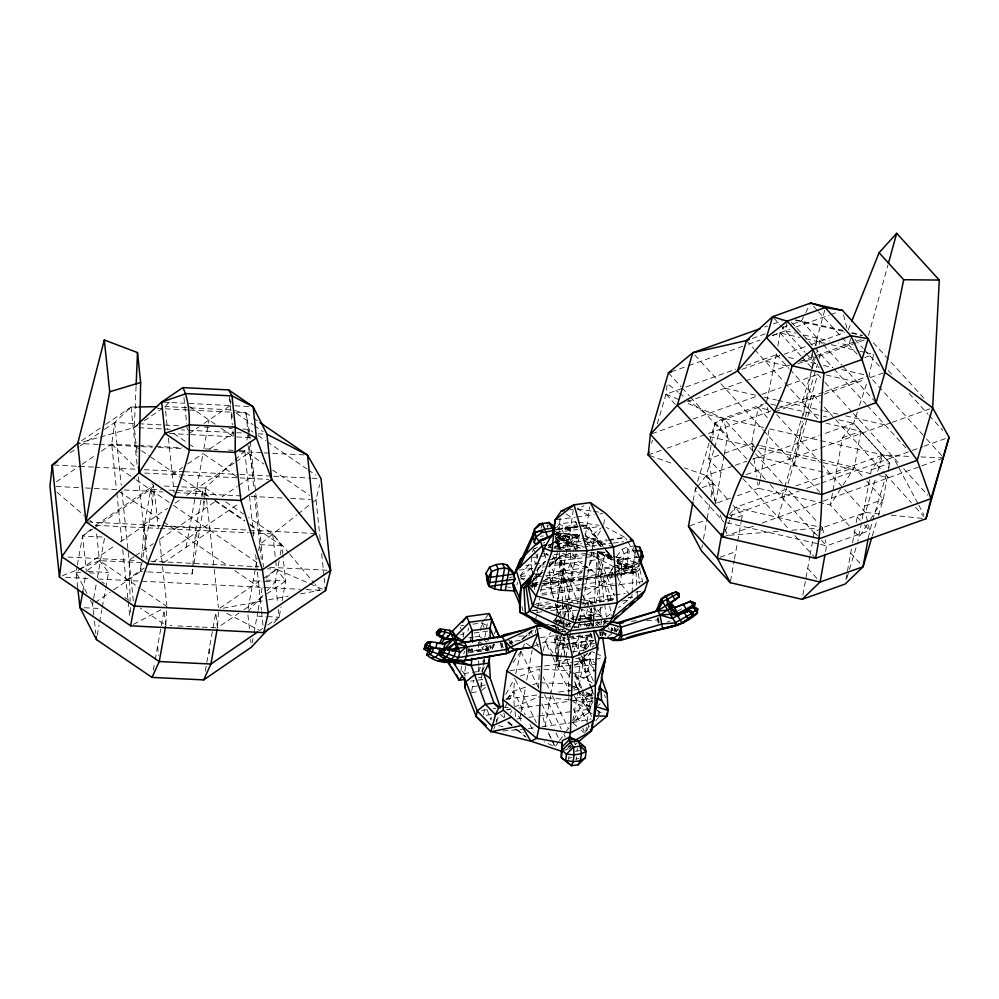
<?xml version="1.0" encoding="UTF-8"?>
<svg xmlns="http://www.w3.org/2000/svg" width="999" height="999" viewBox="0 0 999 999"><rect width="100%" height="100%" fill="white"/><g stroke="black" fill="none" stroke-linecap="round" stroke-linejoin="round"><path stroke-width="0.75" stroke-dasharray="5 3.75" d="M591.233 688.523L586.838 677.06L590.047 659.203L590.072 652.247M562.362 601.336C561.888 573.663 556.992 545.854 560.102 518.231M538.623 688.448L539.31 668.943L519.055 676.573M532.117 588.024L531.992 582.13M531.393 556.143L531.368 573.339M570.554 553.621L571.44 579.807L580.157 592.232M614.173 572.589L621.503 568.543L621.653 563.598M136.076 386.213L134.328 427.497L137.325 456.181M593.094 627.372L593.344 622.777M593.431 621.253L595.579 605.044M555.819 630.918L556.068 626.485M556.143 624.999L556.555 617.594M556.643 616.121L557.292 604.283M557.367 602.797L559.902 556.918L571.053 553.034M593.169 625.886L593.493 619.967M593.581 618.493L594.318 605.169M594.48 602.21L597.24 551.885L605.057 552.372L612.399 557.492M632.005 594.218L631.843 597.177L618.518 607.554M632.08 592.744L633.216 572.015L617.295 560.914M142.994 557.055L152.485 504.358L153.671 485.526L151.473 483.354M193.906 563.698L204.508 501.073M204.595 499.625L205.332 488.036L244.767 450.911L245.304 448.214M218.431 611.937L217.42 627.872L200.699 627.06M501.91 648.114L502.247 643.069L503.284 645.192M611.251 633.291L611.65 627.547L614.41 627.659L616.483 631.892L617.769 627.434M514.185 705.619L513.673 691.096L514.597 679.645M568.743 695.354L568.344 683.741L570.741 664.922M141.046 563.836L140.397 571.528L111.476 591.371M141.571 557.692L144.318 525.399L150.824 489.235L153.671 485.526L158.379 528.384L95.654 525.337L89.798 520.317M147.989 571.89L192.058 574.025L195.966 527.909L201.398 497.764M589.76 621.69L591.808 605.756M480.806 687.037L482.167 672.414M572.664 647.539L573.651 637.424L572.789 635.651M590.359 646.578L591.495 635.027L590.284 632.542M568.606 759.402L568.943 756.505M569.929 747.826L570.267 744.929M576.048 759.827L576.386 756.93M577.047 751.136L577.372 748.251M598.126 650.499L598.476 647.452M657.305 423.851L666.021 394.193L667.232 383.541L678.184 392.195M85.527 487.987L116.471 489.56L111.713 444.13L114.673 422.515L131.081 407.08L137.263 406.98M585.739 732.304L586.987 723.089M587.2 721.565L588.861 709.278L592.894 701.685M554.657 548.201L559.153 548.151L568.294 543.319L573.226 510.501M585.414 535.414L589.71 506.88M603.721 524.562L605.007 516.008M591.258 652.06L581.368 663.773L559.065 666.77L556.318 661.138L554.77 639.547L555.494 634.939M766.708 401.511L776.947 351.735M777.896 345.954L780.007 332.929L783.703 326.423M77.735 587.587L76.049 572.24L77.11 566.333M77.373 564.86L82.555 536.063L92.083 528.271M82.842 591.296L85.664 575.586M93.794 615.047L92.607 604.308L93.394 599.974M93.656 598.526L96.291 583.828M97.378 577.822L104.695 537.137L82.555 536.063L86.426 571.366M97.265 635.264L99.088 625.137M99.625 622.127L101.786 610.102M102.323 607.13L105.519 589.41M105.782 587.936L108.566 572.439L99.525 560.639L96.329 531.48M142.482 559.952L140.397 571.528L146.466 571.815M153.309 670.167L154.62 662.936M155.157 659.927L164.098 610.239L165.759 625.362L171.84 625.661M186.151 547.29L195.155 497.227M195.417 495.766L203.022 453.521L238.549 477.847L139.061 472.789M203.833 448.951L208.229 424.575M208.504 423.052L209.041 420.005M201.661 496.253L202.472 491.733L205.332 488.036L218.057 496.703M192.058 574.025L193.644 565.172M204.046 423.414L230.294 405.544L231.031 401.423M205.232 671.228L206.281 665.446M206.818 662.437L215.759 612.749L217.42 627.872L238.911 613.124M248.114 608.878L255.332 568.781M255.607 567.27L257.23 558.229M258.579 550.686L259.665 544.667L296.803 514.922M252.235 642.782L253.022 638.448M254.058 632.654L257.829 611.7M258.092 610.227L262.275 587M279.096 560.814L275.299 581.905L277.66 603.384M280.182 554.782L281.805 545.741L272.764 533.941L248.589 517.482M273.901 622.901L279.171 617.195L281.031 606.868M282.093 600.961L285.677 581.031L282.817 554.944M463.086 637.387L464.423 629.957M460.751 671.291L461.825 665.334M467.982 631.131L468.506 628.159M465.721 666.333L464.46 673.363L464.96 676.148M468.319 651.872L469.08 647.639M470.104 641.97L470.866 637.699M481.83 638.261L479.395 636.326L480.207 631.868M480.469 630.381L481.805 622.951L484.552 619.442M471.678 691.121L473.551 680.719M480.394 667.507L478.696 671.59L479.508 667.12M483.254 646.266L482.717 649.238L481.543 646.828M484.852 637.35L487.537 622.489M463.836 673.588L482.292 670.953L484.577 658.316M485.914 650.873L486.925 645.242M481.98 674.25L484.665 659.352M486.263 650.424L487.599 642.994M487.874 641.508L488.673 637.05M480.944 688.448L482.542 679.507L470.529 681.118M487.162 651.211L488.823 645.516M484.415 709.952L483.391 715.634L491.958 714.472L490.946 720.142L486.725 708.653M496.116 722.152L496.628 719.317M537.824 553.858L535.976 564.085L533.391 558.753M534.353 589.435L538.286 567.569L544.393 566.758M535.826 618.718L536.6 614.397M536.863 612.961L537.387 610.077M537.637 608.641L539.522 598.151M541.633 586.488L540.334 593.656L580.506 588.249M519.842 718.568L520.816 713.161M521.053 711.8L525.661 686.201M526.748 680.157L532.13 650.274M535.264 632.866L535.764 630.094M558.016 598.826L566.108 553.833L557.979 598.901M556.218 630.332L556.755 627.36M570.429 667.17L565.496 659.752L559.065 666.77L557.517 645.179L554.77 639.547L555.569 635.089L558.316 640.721L568.069 648.189M567.769 647.115L563.311 647.714L557.517 645.179L558.316 640.721L557.305 635.052M569.705 659.328L556.318 661.138L556.855 658.154M557.13 656.668L561.138 634.328M563.011 623.925L563.548 620.953L556.218 621.94M564.348 616.495L566.495 604.607M550.611 695.779L545.129 726.261L542.12 713.099M557.854 655.494L551.086 693.106L543.244 676.997M558.129 654.008L561.6 634.727M562.1 631.942L562.599 629.145M563.299 625.224L564.398 619.08M564.622 617.931L566.47 607.629M567.532 601.685L579.507 534.927L557.629 532.904L553.658 534.577M559.065 666.77L564.423 637M564.697 635.514L565.496 631.056M567.095 622.14L566.296 626.598L570.754 625.998M568.169 616.196L569.505 608.766L567.307 604.258M564.947 656.743L563.311 647.714L563.886 644.505L562.974 636.887M566.008 656.942L568.156 644.967M569.617 636.863L570.379 632.629M572.689 619.805L573.201 616.957L569.505 608.766L573.963 608.166M591.795 551.91L583.653 597.202L587.986 604.882M592.057 550.461L594.143 538.898L585.364 536.513M579.333 622.877L578.521 627.335L574.063 627.934M579.857 619.904L581.73 609.502L602.584 615.709L595.816 607.916M579.158 655.157L582.642 635.789M585.314 620.928L584.253 626.873L585.564 624.163L589.547 625.461M587.462 609.04L585.851 617.956L581.73 609.502M587.724 607.554L589.06 600.124L583.116 600.923M581.83 688.311L577.847 678.309L581.056 660.414L577.747 657.217M578.621 658.129L581.368 663.773L582.717 656.318M583.791 650.361L586.725 633.99M589.398 619.13L591.271 608.728M581.368 663.773L583.841 654.545M584.852 648.925L587.462 634.452M588.473 628.821L589.497 623.114M572.714 721.178L577.934 692.157M584.652 654.77L578.421 689.422L574.05 683.141M585.726 648.838L588.923 631.056M589.922 625.511L591.171 618.581L573.164 619.355M595.829 603.608L605.057 552.372L596.078 551.972M600.973 624.625L602.047 618.681M600.337 635.464L601.098 631.243M611.438 575.736L612.849 573.039M592.132 713.798L589.572 712.337L589.235 706.905L592.307 689.872L581.056 660.414L590.047 659.203L596.553 664.16M603.458 631.743L602.921 634.715L600.411 638.448M604.795 624.313L605.332 621.341L603.683 617.956M542.082 726.685L572.452 722.602L589.572 712.337L592.644 695.304L592.307 689.872L583.891 696.553L570.392 699.387M617.007 565.259L621.79 572.889L619.979 582.929L618.493 585.576M599.05 714.622L599.55 711.812M635.764 550.362L632.155 570.417L614.522 576.735M693.106 500.649L695.878 487.175M711.101 445.304L708.666 458.878L715.459 503.558L731.231 497.964M711.375 443.806L715.172 422.702L723.388 418.281L763.523 404.046M701.872 547.777L702.409 544.83M703.471 538.923L706.917 519.73M707.192 518.231L709.902 503.159M710.988 497.127L713.423 483.566L706.243 475.574L684.465 467.857M715.459 503.558L724.025 455.981M724.3 454.47L727.547 436.388L723.388 418.281L683.229 401.411M752.796 451.061L751.66 443.618L758.179 407.455L766.395 403.034M730.481 581.218L734.178 560.676M734.452 559.178L737.399 542.807M737.662 541.333L741.046 522.539M741.295 521.128L742.307 515.496L733.066 505.219M786.937 322.54L785.451 330.794L796.066 333.229M760.027 479.62L758.466 488.299L736.962 495.929M760.289 478.171L769.542 426.773M812.649 350.774L811.163 359.028L812.911 353.047M794.405 465.384L802.359 421.178M803.408 415.334L811.275 371.616L802.372 401.935M811.825 368.569L814.01 356.381M815.933 345.729L817.307 338.112M824.687 310.314L815.109 345.579M802.896 594.992L809.814 556.518M810.077 555.044L814.197 532.167L822.414 527.747L865.421 512.487L883.591 514.373M850.399 338.536L849.162 345.417L838.536 342.982M832.442 493.406L830.356 504.982L850.986 527.784M832.954 490.509L842.444 437.812L853.683 423.276L857.529 411.426M825.561 551.485L826.573 545.854L825.186 539.81M843.156 484.952L854.357 467.445L860.863 431.268L853.683 423.276L837.125 419.43M845.903 579.745L851.498 548.651M852.559 542.744L855.169 528.184M856.193 522.552L857.204 516.908L865.421 512.487L875.973 477.235M869.542 479.595L857.916 541.321M870.566 473.963L871.328 469.73L882.567 455.207L911.675 456.506M868.318 537.637L872.214 521.803M878.421 515.484L883.241 499.363L887.974 473.064M888.236 471.653L889.747 463.199L853.683 423.276L820.316 435.114M556.206 535.189L560.551 533.816L569.03 537.537L566.371 552.385L569.043 537.537L557.629 532.904L555.407 534.927M246.903 440.134L248.252 433.391M248.514 432.043L249.051 429.358L245.966 412.937L232.892 410.227M866.008 352.659L873.551 354.395L869.093 375.874L925.161 437.425M543.244 650.786L545.217 641.72L550.561 632.392M821.765 530.656L822.414 527.747L819.317 524.325M515.734 673.763L520.854 651.51L524.875 643.506M573.476 653.046L575.524 644.143L580.207 634.815M320.229 539.785L316.046 499.725L319.618 484.677M599.937 635.327L600.711 632.342M868.518 335.464L887.986 264.847M516.92 585.114L517.707 582.342M541.021 528.221L542.082 524.612M548.264 524.937L547.564 527.335L546.84 524.475M552.772 529.32L558.753 533.878L560.114 549.25L557.742 545.791L557.117 539.472L558.753 533.878L555.656 528.933M651.648 443.131L652.522 440.172M812.125 368.731L815.084 358.629M816.782 352.859L817.632 349.962M819.33 344.193L820.179 341.308M789.572 459.065L801.136 419.692M801.56 418.231L817.407 364.26M819.118 358.429L820.404 354.046M781.693 497.215L784.265 488.436M784.702 486.975L804.882 418.244M805.306 416.783L817.756 374.375L824.05 381.281M778.146 517.282L807.329 417.907M807.766 416.421L813.86 395.654M697.627 481.318L709.028 443.219M709.465 441.758L715.172 422.702L758.179 407.455L770.254 410.252M697.814 486.476L706.243 475.574L714.148 449.125M714.597 447.664L723.388 418.281L782.18 483.279M877.734 471.366L882.567 455.207L820.316 477.285M846.877 578.184L849.088 570.816M849.525 569.343L857.467 542.794M872.651 520.342L886.25 474.925M888.436 467.594L889.747 463.199L860.863 431.268L826.136 423.214M872.277 535.988L876.672 521.341M496.54 722.115L498.888 714.922M859.465 405.507L867.169 381.805M541.908 585.564L636.051 572.889L639.647 568.893L641.296 563.823M553.97 548.301L557.742 545.791L559.19 541.583L554.52 538.186M532.467 551.947L533.491 549.125L537.637 547.814M550.049 547.602L551.585 543.381L572.727 543.843L582.917 546.615M848.276 330.02L851.123 322.852M463.673 653.908L464.66 651.448M725.249 531.431L729.894 520.167M730.469 518.756L735.127 507.492L787.337 488.973L818.293 523.176M482.654 662.075L483.778 659.365M586.675 731.081L588.973 725.574M492.02 649.225L494.43 643.955M493.718 729.033L494.98 726.335M528.896 635.514L530.906 631.518L533.978 628.458M494.255 633.853L496.191 630.032M494.418 644.58L491.845 649.675L489.647 645.167M482.292 670.953L484.315 666.982M792.844 323.963L801.548 320.854L805.019 314.011M805.718 312.65L810.589 303.072M576.81 726.348L572.452 722.602L582.867 702.235L583.891 696.553L574.45 672.976M547.639 572.964L588.049 567.519L594.03 556.268L593.481 552.135M581.031 593.468L583.653 597.202L605.619 581.193L613.486 566.558L612.936 562.824M504.795 707.542L513.673 691.096L526.948 686.675M613.074 577.185L610.164 578.084L608.753 575.199L612.812 567.794L587.499 571.066M610.164 578.084L612.924 573.026M505.844 694.255L514.71 678.221M607.817 601.823L611.063 598.751L614.035 593.481M555.357 536.838L557.629 532.904L566.158 540.397L572.727 543.843L576.51 551.61M603.246 624.75L605.332 621.341L576.71 625.199M554.058 621.116L557.13 616.196M557.892 614.959L564.922 605.469M555.906 539.76L559.153 548.151L592.37 543.668L603.508 525.998M840.758 488.711L830.356 504.982L758.466 488.299L757.554 482.342M867.244 524.388L859.24 536.9L852.022 528.921M870.441 519.38L883.241 499.363L866.745 481.118M510.252 713.174L511.85 710.739M556.655 527.722L559.24 523.938L575.511 521.74L577.385 524.188M556.655 617.532L553.284 622.34L554.045 626.585M557.504 616.333L565.072 605.531M557.717 625.574L561.088 620.779M561.925 619.567L569.505 608.766M566.57 626.41L570.716 620.504M571.54 619.318L573.201 616.957L591.046 614.56L595.953 620.217M493.906 643.756L490.459 648.626L472.614 651.036L468.131 649.825M513.011 662.487L520.854 651.51L523.726 650.349M558.603 741.97L555.144 746.815L544.068 741.82M559.465 740.759L565.534 732.279M566.396 731.068L568.131 728.658M639.397 557.18L617.482 560.139L616.083 557.255L622.065 549.363L627.222 546.915L633.666 546.053M696.877 487.687L695.004 490.109L723.888 522.027M729.507 514.76L735.127 507.492L817.906 526.698M485.477 618.269L489.135 613.573M584.477 605.981L589.06 600.124L594.855 606.805M520.204 575.624L531.231 561.675M595.754 720.953L598.538 717.444M571.628 527.447L569.393 528.046M569.53 527.809L570.966 527.534M507.03 699.45L513.673 691.096L525.187 714.697M566.47 749.862L569.917 745.566M585.539 649.937L593.443 640.559M576.223 526.66L577.759 526.623L575.049 527.422C574.887 525.374 571.266 528.821 574.775 527.285L573.95 527.072L576.685 526.648M506.68 698.963L513.673 691.096M570.054 527.859L570.904 527.21M569.942 527.747L571.565 527.122M576.273 527.072L577.06 526.386M575.948 527.035L577.11 526.71M247.59 611.838L262.987 595.204M267.083 590.771L275.299 581.905L263.499 581.331M169.306 402.085L165.122 406.543L143.307 421.391M536.9 570.342L545.292 561.401M536.913 570.092L545.292 561.363M592.195 647.302L594.305 645.129M589.672 620.067L591.171 618.581L598.389 626.123M556.868 529.395L562.4 528.596L567.932 526.086L576.298 524.962M575.649 658.528L583.341 657.354L587.762 653.071M521.778 639.597L531.743 630.569M617.482 560.139L624.175 553.683L629.32 551.236L634.477 550.536M523.813 638.086L530.157 632.005M602.409 606.942L593.756 615.122L581.168 619.917L578.246 619.954M137.737 424.313L134.328 427.497L77.735 443.381L97.927 444.418M569.343 527.809L569.817 527.509M522.614 639.248L530.906 631.518L535.314 630.032M568.843 749.412L573.289 745.254M574.5 675.848L577.847 678.309L586.838 677.06L583.341 657.354L587.812 653.221M569.805 528.059L570.916 527.385M530.344 583.304L541.708 573.151M549.662 566.046L559.902 556.918L597.24 551.885L611.925 555.869M531.843 581.455L542.37 572.252M549.375 566.121L559.902 556.918L578.296 603.583M533.254 579.969L542.519 571.952M549.462 565.933L559.902 556.918L569.967 600.986M532.742 557.504L537.275 556.893L539.535 554.957M548.588 547.227L550.849 545.304M551.972 544.33L559.89 537.574L557.629 532.904M562.549 549.425L579.507 534.927L583.903 536.113M533.341 579.145L541.421 572.377M549.512 565.609L559.902 556.918L566.183 601.548M574.912 744.705L577.272 742.744M636.625 556.018L634.415 557.854L633.753 547.527M87.625 570.392L99.525 560.639L140.834 562.637M265.921 578.009L276.636 569.23L275.624 560.027M573.626 721.653L588.861 709.278L572.889 701.623M586.838 677.06L595.479 670.117L575.024 672.876M597.802 705.719L600.162 703.833M585.751 540.184L601.148 527.884M481.506 690.546L485.926 687.05M574.437 665.684L581.056 660.414M298.014 513.973L311.226 503.521M312.437 502.572L316.046 499.725M534.465 576.735L542.944 570.129M549 565.409L559.902 556.918L552.372 558.778M595.516 625.486L600.362 621.715M606.405 616.995L613.673 611.338M622.065 549.363L624.175 553.683L620.342 574.949L618.244 570.629L632.767 567.02L637.587 563.311L639.323 559.353L633.453 563.211M582.117 571.915L571.44 579.807L550.824 587.999L542.22 586.663M560.114 549.25L556.58 543.493L559.19 541.583L553.084 542.407M547.877 546.078L550.187 544.43M607.892 636.575L611.5 634.028M618.706 628.92L616.308 630.619L615.272 628.508M520.467 575.961L531.018 568.581L533.816 567.694M95.654 525.337L153.671 485.526M82.555 536.063L92.67 529.133M93.931 528.259L150.824 489.235L161.451 489.747M86.988 593.418L76.049 572.24L78.571 570.504M79.845 569.63L115.235 545.342M120.292 541.883L144.318 525.399L159.503 526.136M95.13 602.584L110.215 592.232M163.511 562.812L210.04 530.894M219.88 608.179L276.636 569.23L322.752 589.348M243.968 609.652L265.459 594.904M266.721 594.043L285.677 581.031L276.636 569.23L267.457 568.781M260.215 630.207L262.737 628.471M267.794 625.012L279.171 617.195L278.334 609.527M81.556 440.796L100.599 427.822M105.682 424.375L131.081 407.08L137.288 407.405M70.117 452.847L79.033 446.778M80.307 445.904L99.4 432.917M104.495 429.445L114.673 422.515L137.125 423.651M138.174 424.875L134.328 427.497L137.338 427.647M56.381 481.793L80.832 465.159M82.118 464.273L96.279 454.645M101.423 451.136L111.713 444.13L137.188 445.429M189.048 433.616L199.051 426.81M172.228 474.475L182.492 467.495M187.625 463.998L203.022 453.521M209.428 449.15L233.803 432.567L181.368 429.895M143.394 524.762L167.52 508.341M175.137 503.146L180.22 499.7M186.576 495.379L234.827 462.525M236.101 461.663L250.062 452.16M134.178 556.693L129.083 560.152L130.12 601.398M135.452 555.819L153.272 543.693M159.64 539.36L216.933 500.362M222.028 496.903L237.3 486.501M238.574 485.626L253.858 475.237L247.515 443.181M125.986 580.407L143.993 568.156M153.009 562.025L239.223 503.334M567.157 528.109L565.009 528.771L565.734 527.909L565.471 528.621L569.043 527.797M565.009 528.771L566.046 527.872M566.408 528.246L567.507 527.672M572.976 527.372C574.575 527.772 570.279 527.26 572.252 527.609M571.903 527.847L572.577 527.572L571.853 527.422M576.91 526.835L577.697 526.298M133.416 624.412L161.588 609.39M545.129 579.657L568.431 568.006L570.267 563.299L588.049 567.519L605.619 581.193L611.063 598.751L615.521 598.413M677.409 610.963L681.518 608.853M588.423 515.447L577.434 508.903L583.891 505.756M558.603 621.778L561.301 620.466M608.753 575.199L612.824 573.239M570.242 527.797L570.841 527.984M584.565 541.133L592.37 543.668L597.877 541.096L612.137 546.64M534.79 548.526L537.4 547.302M581.193 526.173L587.237 525.349L605.756 549.25M616.083 557.255L627.971 558.716L627.222 546.915L629.32 551.236L625.337 573.414L623.226 569.093L637.587 563.311L638.998 566.183L632.155 570.417L630.057 566.096L632.767 567.02M507.467 709.989L510.177 708.815M537.949 582.679L532.205 585.089L534.053 574.8L541.595 573.776M514.235 707.067L538.449 696.99L568.893 699.712L569.368 702.759M509.428 577.934L512.237 576.773M554.507 542.782L566.158 540.397L579.507 534.927L572.727 543.843L570.679 549.475L551.048 549.05M62.325 575.861L99.525 560.639L140.235 588.349M565.372 528.721L568.581 527.534C570.329 528.533 566.758 527.385 568.743 527.897M533.753 646.328L540.921 643.443M542.345 642.869L545.217 641.72L566.433 643.418M567.02 528.508L568.693 527.822M573.039 527.697L574.712 526.76M555.494 529.945L558.354 528.646L558.241 527.422M562.125 605.644L556.381 607.904L533.241 604.42M567.857 603.396L579.345 598.888M623.226 569.093L626.323 567.894M563.011 626.835L570.004 624.175M578.471 526.71C573.563 527.984 566.908 530.819 562.4 528.596M764.647 327.023L767.582 325.974M773.451 323.876L782.254 320.716M752.272 338.499L765.309 333.828M782.704 327.597L791.395 324.488M772.302 335.502L789.834 329.22M795.679 327.135L829.295 315.097M830.756 314.573L838.061 311.95M671.353 371.84L687.362 366.109M688.823 365.584L742.694 346.291M748.513 344.205L760.002 340.097M772.864 335.489L780.007 332.929L799.625 337.425M675.361 404.445L666.021 394.193L735.901 369.155M746.066 365.522L776.485 354.633L779.52 355.319M741.92 369.33L782.504 354.795M783.953 354.283L810.027 344.942M811.475 344.418L844.804 332.48M687.437 401.66L744.093 381.381M745.566 380.844L789.585 365.085M799.862 361.401L860.876 339.56M798.014 363.736L817.007 356.93M818.468 356.406L868.156 338.611M651.872 433.778L760.501 394.88M761.975 394.355L781.056 387.512M786.937 385.414L817.756 374.375M864.734 357.555L873.551 354.395M648.164 454.995L661.4 450.262M667.182 448.189L771.715 410.751M777.522 408.678L824.038 392.02M825.486 391.496L867.644 376.398M774.837 411.788L822.664 394.667M824.113 394.155L864.684 379.62M870.479 377.547L884.977 372.352M746.216 474.6L818.918 448.563M820.391 448.039L890.733 422.839M892.182 422.327L932.654 407.829M730.306 515.621L799.312 490.909M806.655 488.274L819.867 483.541M821.328 483.017L910.876 450.949M912.349 450.424L922.626 446.74M924.087 446.216L949.05 437.287M724.05 536.663L754.982 525.586M762.225 522.989L821.752 501.673M823.213 501.148L920.591 466.271M922.052 465.759L943.855 457.942L926.198 438.573M718.693 455.319L708.666 458.878L721.041 472.552M724.425 453.284L751.66 443.618L759.215 445.367M716.071 503.321L706.243 475.574L733.803 465.796M735.252 465.284L746.852 461.163M752.659 459.103L818.868 435.626M702.085 487.587L713.423 483.566M842.444 437.812L860.863 431.268M795.941 485.926L818.88 477.784M689.909 525.774L704.083 520.741M835.926 473.976L854.357 467.445L862.612 476.56M737.886 517.057L742.307 515.496M871.328 469.73L889.747 463.199M720.204 557.192L735.801 551.66M864.809 505.906L883.241 499.363M820.541 544.443L826.573 545.854L869.58 530.594L865.421 512.487L823.126 465.746M536.788 629.532L541.208 628.046M532.842 684.715L538.736 682.754M571.79 527.097L573.826 527.46M539.385 565.933L546.341 563.723M667.232 621.965L670.079 621.066M552.072 542.819L569.03 537.537M554.994 621.94L560.664 620.167L562.075 624.175L559.702 617.37M552.11 558.528L569.418 553.271M544.842 542.657L543.219 543.044M532.517 584.015L541.408 581.368M542.882 580.931L566.583 573.888L581.53 571.878M574.6 526.723L574.787 527.46L576.947 526.997M574.987 527.097L575.886 526.723M559.153 548.151L571.391 544.655L583.066 549.2M571.016 623.688L565.259 625.149L563.836 622.252M588.286 619.305L591.171 618.581L591.932 622.414M555.394 621.515L561.201 620.154M572.452 722.602L591.296 718.88M584.877 533.928L592.37 543.668L607.255 540.834M608.741 540.546L625.112 537.425L626.723 540.072M223.152 608.204L267.07 600.087M268.594 599.812L288.274 596.166M300.387 593.93L320.08 590.297L315.147 584.427M520.167 640.347L509.403 642.082L510.439 644.193M577.01 526.773L576.748 526.972M585.889 692.095L592.644 695.304L583.891 696.553L577.909 691.62M570.292 699.962L582.867 702.235L589.235 706.905L592.095 706.518M631.405 621.316L637.587 620.466M570.042 509.902L573.001 509.502M556.543 519.73L575.112 517.232M576.585 517.032L594.093 514.685M599.762 513.911L602.597 513.536M573.801 526.823L573.389 527.647M573.501 527.197L575.074 526.985M576.51 526.723L577.759 526.623M564.947 528.446L567.095 527.784L567.357 528.459M567.807 528.271L568.681 527.572M556.043 532.38L577.622 529.482M583.528 528.683L599.263 526.56M540.484 536.338L543.531 535.926M552.659 534.702L562.624 533.366M555.357 538.174L579.507 534.927L560.576 533.816L550.824 587.999L553.596 597.951L550.824 587.999L549.238 566.583M548.289 545.079L594.143 538.898L601.498 546.515M553.196 532.767L568.294 543.319L581.605 541.52M554.695 546.203L557.742 545.791M548.701 547.714L553.234 547.102M554.745 546.903L581.693 543.269M587.574 542.482L606.955 539.872M608.466 539.672L625.112 537.425L606.206 527.422M565.559 549.525L611.7 543.306M613.211 543.106L623.813 541.67M540.297 556.493L547.839 555.469M553.871 554.657L564.435 553.234M547.889 560.064L605.057 552.372L611.937 560.826M525.849 565.446L545.029 562.862M551.073 562.05L583.903 557.629M585.352 557.43L594.03 556.268L613.486 566.558L583.978 570.529M519.218 570.142L533.891 568.169M545.929 566.545L582.592 561.613M590.234 560.576L612.237 557.617L606.68 550.449M520.766 576.585L529.62 575.387M614.348 565.784L639.685 562.375L638.998 566.183L614.897 569.43M520.479 579.083L524.875 578.483M536.6 576.91L544.243 575.874M545.766 575.674L582.454 570.729M614.397 567.444L639.797 564.023M532.055 583.379L541.021 582.167M542.519 581.967L581.368 576.735M582.867 576.535L612.749 572.514M614.235 572.315L639.647 568.893L642.669 582.105M531.68 585.027L537.662 584.215M543.693 583.404L615.809 573.701M617.307 573.488L633.216 572.015L636.051 572.889L636.987 589.735M538.236 584.278L532.205 585.089L536.5 585.764M539.747 584.078L571.44 579.807L549.55 577.784L542.994 575.786M530.119 585.901L537.587 584.89M543.568 584.09L633.216 572.015L617.232 563.074M527.497 586.363L536.463 585.164M543.943 584.153L581.293 579.12M582.792 578.921L612.674 574.9M614.16 574.7L638.074 571.478L639.81 583.791M531.456 586.975L540.422 585.764M540.209 589.997L579.944 584.652M581.468 584.44L605.619 581.193M582.055 588.036L616.995 583.341M541.895 595.079L646.49 580.993M536.276 603.571L548.501 601.935M557.692 600.699L579.07 597.814M537.1 605.406L553.533 603.196M562.499 601.985L578.933 599.775M580.431 599.575L625.249 593.543M635.714 592.132L643.194 591.121M568.244 602.921L581.63 601.123M539.185 608.428L560.814 605.519M573.176 603.858L577.809 603.234M579.358 603.021L611.063 598.751M531.718 610.664L537.699 609.852M545.167 608.853L566.096 606.031M582.529 603.821L615.396 599.388M628.846 597.577L631.843 597.177L627.384 597.514M533.953 610.589L536.95 610.189M545.916 608.978L565.347 606.356M581.78 604.145L616.146 599.525M628.096 597.914L632.579 597.302M537.375 612.412L541.858 611.8M550.824 610.601L571.753 607.779M622.552 600.936L630.019 599.937M460.989 625.761L463.961 625.362M472.889 624.15L481.805 622.951L488.349 626.173M577.272 610.102L559.428 612.499L561.201 616.133M553.583 620.541L561.313 619.492M570.591 618.244L573.676 617.832M579.857 616.995L593.756 615.122L588.698 606.168M460.589 634.827L463.623 634.415L462.45 631.992M474.038 633.016L488.861 631.018M572.477 619.755L576.935 619.155M578.421 618.955L602.584 615.709M546.49 624.587L549.388 624.2M558.054 623.039L566.733 621.865M578.284 620.304L591.171 618.581M468.993 637.737L473.451 637.125M474.937 636.925L479.395 636.326M562.974 625.074L570.404 624.075M557.704 630.132L563.661 629.333M561.488 631.63L565.796 631.043M540.334 637.599L557.042 635.352M467.844 651.248L488.299 648.488L489.398 650.749M554.77 639.547L566.296 637.986M567.782 637.787L591.77 634.565M591.495 635.027L573.651 637.424L569.442 635.514M468.431 652.822L489.06 650.049M558.316 640.721L569.842 639.173M571.328 638.973L592.282 636.151M599.887 635.127L602.921 634.715L600.174 629.083L599.375 633.541L600.474 635.789M557.517 645.179L570.529 643.431M572.015 643.231L592.994 640.396M563.886 644.505L568.356 643.893M571.328 643.493L593.631 640.496M572.227 646.503L594.542 643.506M572.24 651.872L584.128 650.274M509.84 670.629L572.964 662.137M574.475 661.925L593.868 659.315M595.329 659.115L602.672 658.129M478.471 677.622L481.443 677.222M574.812 667.082L595.042 664.36M472.477 686.688L479.97 685.676M481.468 685.476L485.352 684.952M505.869 699.2L538.948 694.742M558.678 692.082L572.352 690.247M573.863 690.034L581.406 689.023M481.53 710.339L488.698 709.365M492.982 708.791L495.941 708.391M591.283 695.554L583.891 696.553L591.62 700.986M506.406 709.814L511.026 709.19M518.718 708.154L571.903 700.986M573.414 700.786L593.369 698.101M593.106 700.861L582.867 702.235L574.662 682.055M516.97 718.955L522.877 718.169M528.946 717.344L538.061 716.121M539.585 715.908L588.861 709.278M502.897 730.993L522.352 729.345M528.421 728.533L534.49 727.709M568.169 746.253L571.228 745.841M562.15 750.299L566.72 749.687M575.249 751.248L579.832 750.624M568.818 758.054L571.715 757.667M576.173 758.953L578.796 758.603M471.416 692.594L478.908 691.62M777.996 531.343L727.459 535.439L725.386 529.595M791.782 530.232L817.819 528.121M646.515 620.766L658.728 619.78M518.768 636.251L526.298 635.814M504.994 707.554L508.079 707.392M550.124 625.561L553.146 625.486M574.325 627.035L580.107 627.147M566.046 626.785L570.554 626.885M572.052 626.91L579.57 627.072M540.297 682.804L568.344 683.741L572.39 685.664M560.364 623.239L570.741 623.626M920.866 456.918L943.855 457.942M164.311 486.051L205.332 488.036L213.911 566.183M169.056 490.122L202.472 491.733L210.152 496.965M165.584 526.436L195.966 527.909L197.627 543.031M159.902 528.459L248.289 532.754M249.812 532.829L272.764 533.941L288.536 552.722M259.665 544.667L281.805 545.741L282.655 553.409M87.949 571.44L108.566 572.439M266.196 580.082L285.677 581.031M76.049 572.24L80.482 572.452M89.336 572.877L98.189 573.314M253.159 580.831L262.013 581.256M84.353 607.742L102.06 608.603M257.03 616.121L265.896 616.558M267.37 616.633L279.171 617.195M177.909 625.948L199.188 626.985M581.268 525.049L587.237 525.349L603.558 546.853M163.174 402.135L184.528 403.221M189.111 403.446L230.294 405.544M234.865 405.781L251.648 406.63M157.467 408.429L163.674 408.741M165.235 408.828L188.524 410.002M190.072 410.089L235.09 412.375M236.651 412.462L245.966 412.937L252.372 417.32M138.624 423.738L179.857 425.836M204.458 427.085L209.078 427.322M229.058 428.334L232.143 428.496M242.907 429.046L249.051 429.358L252.909 431.993M138.849 427.734L170.567 429.345M236.825 432.717L241.346 432.942M257.917 433.791L263.948 434.103M169.493 433.529L187.8 434.465M190.846 434.615L233.566 436.8L232.467 426.373M236.613 436.95L250.337 437.649M138.736 445.504L154.208 446.303M155.744 446.378L182.055 447.714M205.257 448.901L217.632 449.525M228.459 450.074L233.104 450.312M239.285 450.624L244.767 450.911L263.861 463.986M99.475 444.493L139.835 446.541M141.396 446.628L152.26 447.177M158.466 447.49L183.304 448.763M239.198 451.61L262.487 452.784M264.036 452.872L305.956 455.007M53.821 465.047L78.247 466.296M79.783 466.371L93.519 467.07M95.042 467.145L136.476 469.255M144.193 469.655L182.805 471.615M184.353 471.69L238.411 474.45M239.96 474.525L272.178 476.161M273.701 476.248L310.352 478.109M311.875 478.184L321.041 478.658M240.06 477.922L268.694 479.383M56.144 486.488L79.346 487.674M124.213 489.96L162.887 491.92M175.262 492.557L243.331 496.016M251.049 496.416L283.092 498.039M290.721 498.426L310.564 499.438M87.5 521.915L160.464 525.624M162.025 525.711L314.173 533.454M68.007 557.042L136.801 560.551M150.712 561.251L258.828 566.758M269.568 567.307L327.597 570.254M65.647 577.347L90.397 578.596M98.139 578.995L262.075 587.337M263.599 587.412L300.237 589.285M306.343 589.597L322.814 590.434M543.818 669.23L569.38 670.853L570.666 673.513M610.027 629.994L612.874 630.207L611.838 628.096L609.44 629.795L608.403 627.672M572.489 643.905L575.524 644.143L586.463 649.088M617.295 563.211L627.01 564.073M603.171 621.328L607.679 621.74M891.17 515.159L924.487 518.606M467.632 649.088L482.729 651.036M550.998 625.199L555.506 625.811M577.434 508.903L592.182 511.138M593.656 511.363L601.023 512.475M578.458 522.19L599.088 525.324M604.383 620.666L608.778 621.366M795.579 319.855L843.243 330.419M507.604 586.937L510.526 587.487M498.563 725.649L503.009 726.648M514.835 729.295L523.326 732.454M795.679 320.342L843.955 331.431M851.498 333.154L862.062 335.577M803.658 334.977L829.445 340.896M805.656 338.811L825.274 343.319M831.305 344.705L858.453 350.936M859.964 351.273L864.497 352.322M788.623 357.417L796.215 359.153M802.297 360.552L815.958 363.686M823.551 365.422L832.654 367.52M841.77 369.605L866.058 375.187M765.109 361.026L788.935 366.496M826.161 375.037L857.442 382.217M725.012 388.211L756.705 395.479M764.247 397.215L776.323 399.975M777.821 400.324L823.089 410.714M824.6 411.064L839.697 414.523M845.728 415.909L884.952 424.912M763.523 427.485L706.193 414.335L686.713 398.938M769.555 428.871L893.268 457.255L898.351 466.82M709.465 436.613L753.496 446.715M759.565 448.114L821.815 462.4M823.338 462.749L873.438 474.238M879.507 475.636L888.623 477.722M770.903 404.071L778.433 405.819M779.932 406.168L822.077 415.946M823.576 416.296L826.585 416.995M760.726 445.716L854.357 467.445M758.453 457.055L830.344 473.726M726.897 522.727L819.03 544.093M617.494 567.544L621.503 568.543M468.843 650.549L473.251 651.685M852.072 332.63L862.274 335.389M613.398 556.268L639.822 563.424M552.16 626.211L560.664 628.633M603.146 622.027L607.642 623.326M588.199 554.57L594.03 556.268M583.791 624.2L588.261 625.536M535.689 573.563L541.683 575.387M592.644 695.304L585.576 692.919L594.904 697.889M649.612 455.519L674.3 464.26M611.376 557.554L597.24 551.885L600.137 603.958M617.032 559.815L639.647 568.893M666.021 394.193L681.793 400.811M509.665 642.981L512.337 644.118M597.215 551.148L612.237 557.617L604.383 548.264M591.932 651.56L594.667 652.797M596.041 653.408L602.872 656.505M543.206 553.134L548.226 555.419M602.16 631.768L609.765 635.576M573.738 686.301L580.494 689.522M614.934 560.377L597.24 551.885L604.183 601.136M616.296 561.026L638.074 571.478M226.823 613.324L259.678 630.469M572.09 672.29L592.494 683.029M570.991 685.152L578.945 689.385M611.962 559.852L597.24 551.885L609.34 604.77M617.32 562.749L636.051 572.889M611.9 560.089L597.24 551.885L614.522 595.729M590.596 706.668L582.867 702.235L589.572 712.337M596.99 710.339L603.321 713.973M508.379 639.959L512.162 642.757M566.046 513.998L572.152 517.632M581.605 525.374L586.488 528.284M570.217 530.481L559.24 523.938L568.294 543.319M570.466 556.393L583.029 564.348M584.29 565.134L588.049 567.519M520.579 577.609L524.45 580.107M557.317 628.846L561.151 631.455M225.687 501.898L243.506 514.023M215.272 500.449L244.705 520.479M249.825 523.963L281.805 545.741M141.508 589.21L166.958 606.53L165.759 625.362L140.172 607.941M101.786 581.818L104.346 583.553M124.813 597.489L129.932 600.973M253.659 418.206L257.505 420.841M236.513 413.399L253.009 424.687M254.283 425.562L263.162 431.643M258.054 435.514L265.771 440.796M267.058 441.683L306.905 468.968M308.192 469.855L315.896 475.137M189.435 406.581L215.172 424.2M221.303 428.396L233.566 436.8M272.764 470.079L309.678 495.367M173.826 433.529L187.787 443.094M189.061 443.956L195.404 448.301M135.177 446.303L140.31 449.825M141.596 450.699L149.288 455.969M150.574 456.843L181.343 477.922M182.63 478.796L209.553 497.24M214.685 500.749L244.168 520.954M250.587 525.337L258.279 530.606M119.48 468.394L134.902 478.958M136.189 479.845L172.19 504.483M173.476 505.369L258.316 563.473M119.018 491.308L162.288 520.941M163.561 521.815L227.21 565.397M234.84 570.629L259.028 587.187M526.248 643.331L531.93 647.352M511.638 725.237L506.705 721.453L511.525 725.436M679.407 393.156L685.489 397.964M483.041 639.223L486.675 642.107M479.807 641.745L483.441 644.642M484.652 645.604L488.299 648.488M546.178 553.359L548.289 555.069L545.254 552.36M516.358 729.37L526.036 737.262M570.729 685.714L576.71 690.634M559.89 537.574L574.138 549.6M56.98 492.195L83.928 515.297M581.168 730.094L584.44 732.904M517.794 729.957L525.424 736.513M500.511 714.51L503.958 717.607M508.578 721.715L515.484 727.896M462.237 671.191L464.46 673.363L465.946 677.484M111.713 444.13L136.014 468.094M605.706 550.861L612.237 557.617M583.341 657.354L594.467 669.055M586.838 542.707L593.119 549.375M873.301 342.682L925.361 399.825M888.223 370.517L893.468 376.273M909.202 393.531L928.071 414.26M929.12 415.409L942.756 430.369M854.957 339.398L863.236 348.489M864.272 349.625L880.831 367.807M813.561 306.331L817.507 310.677M818.506 311.763L857.067 354.096M801.548 320.854L822.239 343.581M823.276 344.717L841.907 365.172M842.944 366.308L875.037 401.536M791.258 322.04L832.904 367.757M833.94 368.906L866.22 404.333M867.257 405.482L905.781 447.777M773.588 317.769L779.52 324.288M780.506 325.362L804.994 352.247M806.018 353.371L819.08 367.707M780.007 332.929L800.986 355.956M802.035 357.105L812.512 368.619M825.099 382.43L852.372 412.362M853.421 413.511L899.562 464.173M903.745 468.768L927.871 495.254M776.485 354.633L788.948 368.306M789.984 369.443L820.092 402.497M824.25 407.055L834.627 418.456M835.664 419.592L884.465 473.164M885.501 474.313L911.463 502.797M915.608 507.367L923.925 516.483M746.478 340.572L753.721 348.526M754.757 349.662L783.74 381.481M784.777 382.617L821.003 422.39M694.817 355.057L716.683 379.058M720.853 383.641L762.499 429.358M763.536 430.494L819.767 492.22M668.431 372.889L681.018 386.7M682.067 387.849L689.41 395.904M690.459 397.065L749.188 461.526M750.237 462.674L765.958 479.945M770.154 484.552L816.295 535.202M742.844 478.533L789.572 529.82M794.767 535.526L815.534 558.316M776.71 414.435L819.005 461.176M758.179 407.455L768.493 418.856M857.204 516.908L860.301 520.329M864.422 524.9L869.58 530.594M751.66 443.618L756.817 449.325M757.854 450.462L764.048 457.305M850.698 553.084L862.037 565.621M715.172 422.702L727.547 436.388M814.197 532.167L817.294 535.589M821.415 540.147L826.573 545.854M807.691 568.331L818.006 579.732M706.243 475.574L728.933 500.661M593.743 607.991L603.396 619.118M596.94 621.353L601.86 627.022M585.714 526.061L603.396 547.102M289.523 553.896L314.161 583.254M629.857 594.805L619.979 582.929L616.733 574.75M616.87 566.858L621.79 572.889M600.499 546.765L594.143 538.898L569.043 537.537L576.648 551.086M511.113 640.459L513.061 642.856M604.47 548.039L609.914 555.207M553.084 653.021L545.217 641.72L552.36 656.38M556.58 658.041L570.554 678.121M574.175 742.444L575.799 744.792M574.55 673.351L577.847 678.309M602.971 631.668L606.693 637.424L604.632 633.191M627.534 541.383L637.25 557.23M592.37 543.668L594.467 547.19M591.208 622.752L592.757 625.424M555.644 536.738L557.117 539.472M899.088 468.194L917.994 503.721M918.718 505.094L923.813 514.66M90.497 600.224L92.607 604.308M533.104 572.764L531.018 568.581L533.441 573.551M551.798 739.972L555.144 746.815L551.798 739.959M657.404 617.931L659.477 622.165M616.895 628.433L617.931 630.556M615.047 629.582L616.071 631.693M611.65 627.547L613.199 630.719M566.158 540.397L568.194 544.592M572.627 553.471L575.212 558.803M589.06 600.124L591.258 604.632M573.289 569.517L570.267 563.299L549.125 562.837L553.671 572.152M562.362 574.662L569.692 589.71M552.909 555.919L555.594 561.438M585.564 624.163L588.249 629.67M590.247 633.753L592.869 639.148M579.919 624.088L581.093 626.498M586.188 641.495L589.435 648.139M549.55 577.784L551.823 582.454M533.491 549.125L535.377 553.009M536.013 554.308L537.275 556.893M575.524 644.143L579.045 651.373M579.695 652.697L593.381 680.806M557.804 626.96L559.065 629.557M562.887 637.387L569.368 650.699M557.617 627.085L558.791 629.507M554.932 625.724L556.031 627.984M558.578 635.164L560.339 638.786M574.55 681.468L591.62 716.508M568.344 683.741L569.692 686.513M574.425 696.216L586.625 721.266M587.312 722.652L589.348 726.835M553.009 657.717L569.555 691.67M573.251 708.653L580.819 724.175M582.842 728.321L584.19 731.081M530.906 631.518L532.242 634.278M536.238 642.457L539.522 649.213M552.422 695.841L568.456 728.746M544.58 694.742L561.201 728.858M563.886 734.365L565.234 737.125M520.854 651.51L540.034 690.846M541.808 703.87L553.284 727.434M556.006 733.004L559.39 739.972M510.264 641.083L512.325 645.317M501.073 643.119L503.646 648.401M515.359 679.545L536.301 722.514M481.805 622.951L484.752 628.995M529.932 724.45L534.003 732.804M489.585 646.852L490.459 648.626L490.384 645.704M518.593 716.021L521.103 721.166M479.183 641.995L480.956 645.616M471.403 648.551L472.614 651.036L472.552 648.101M460.089 627.172L461.863 630.794M575.511 521.74L578.096 527.285M582.405 689.747L589.235 706.905M555.556 540.846L556.58 543.493M591.77 689.959L593.418 694.255M590.047 659.203L594.168 670.454M604.445 694.767L605.506 697.664M720.217 514.997L722.801 522.302M556.368 607.904L560.676 620.167M563.311 647.714L566.358 657.704M566.795 659.128L571.153 673.401M544.268 553.084L546.341 560.277M657.155 618.768L658.304 623.201M843.568 314.897L846.952 328.434M521.865 606.381L522.927 610.614M822.414 527.747L823.8 533.778M767.432 407.555L769.168 415.097M609.677 606.231L612.362 617.981M570.641 603.92L574.338 620.079M503.946 713.161L504.87 717.569M500.337 642.432L501.523 648.126M592.182 623.701L592.682 626.261M572.14 527.047L572.24 527.797M514.947 711.65L515.896 717.757M753.933 458.516L756.655 476.386M601.922 632.355L602.36 635.339M604.62 604.208L606.356 616.52M566.833 606.156L569.005 621.553M569.218 623.089L569.655 626.161M229.945 399.15L231.006 406.843M575.012 526.66L575.112 527.41M568.98 527.472L569.093 528.221M272.764 533.941L275.462 558.491M247.927 614.897L249.438 628.708M250.612 639.447L250.949 642.519M214.248 569.243L218.444 607.517M202.472 491.733L203.309 499.3M203.471 500.811L204.133 506.868M209.253 648.913L209.915 654.957M159.728 540.659L162.25 563.673M162.587 566.745L166.783 605.007M150.824 489.235L152.485 504.358M144.318 525.399L145.966 540.521M157.592 646.403L158.591 655.481M94.455 621.191L95.804 633.466M321.678 553.646L323.938 575.224M324.263 578.284L324.75 582.892M249.051 429.358L249.375 432.417M249.538 433.941L250.175 440.059M250.337 441.583L255.619 492.057M255.781 493.581L263.461 566.995M245.966 412.937L247.852 431.031M248.014 432.542L248.801 440.084M249.438 446.128L253.771 487.537M254.57 495.229L261.276 559.278M244.767 450.911L249.363 494.817M249.513 496.328L253.709 536.376M255.644 554.845L261.401 609.902M261.563 611.413L263.149 626.56M232.23 417.47L231.431 409.915L165.122 406.543L167.482 429.183M229.395 397.028L232.317 424.887M183.941 397.54L186.713 424.051M186.863 425.537L187.337 430.007M168.431 438.249L174.126 492.594M131.081 407.08L137.275 466.308M138.399 477.072L147.028 559.465M114.673 422.515L121.241 485.214M121.878 491.333L128.122 550.973M128.284 552.509L133.729 604.507M116.796 492.644L122.115 543.456M122.752 549.612L128.047 600.099M128.197 601.61L129.945 618.269M614.41 627.659L614.797 632.005M598.076 710.114L598.351 714.51M637.075 591.271L637.412 597.402M600.299 607.017L600.811 616.208M562.449 602.859L563.124 615.109M563.461 621.241L563.723 625.836M563.798 627.36L564.06 631.955M658.316 617.732L658.603 623.126M568.793 696.803L568.893 699.712M130.27 607.504L130.469 615.147M591.046 614.56L591.208 621.865M591.233 623.326L591.296 626.248M573.201 616.957L573.301 621.341M578.546 635.027L578.621 655.057M556.231 634.952L556.318 661.138M478.608 642.332L478.633 651.573M478.658 660.801L478.683 665.421M478.683 666.97L478.696 671.59M556.655 537.999L556.505 539.01C559.915 543.98 569.343 542.757 572.889 538.349L571.665 535.539A37.575 16.071 -3.5 0 1 563.224 535.414L560.189 535.277L556.655 537.999M559.752 538.061L559.652 538.698C561.763 541.77 567.607 541.008 569.792 538.286L569.892 537.649C567.782 534.577 561.938 535.339 559.752 538.061M561.288 538.099C567.932 545.067 571.528 531.618 561.288 538.099M556.93 604.87L556.393 607.892L558.341 613.498L555.169 603.646L556.393 607.904L556.905 604.894M561.475 538.324L563.111 538.399L561.475 538.324M577.272 526.411L576.573 526.885L577.272 526.411M562.961 528.046L560.152 529.283L558.154 528.746L562.961 528.046M569.28 533.978L568.568 533.916L574.1 537.137L577.26 537.874A8.379 2.572 -11.6 0 0 575.699 536.488A9.441 5.395 1.4 0 0 569.979 534.065L569.28 533.978M551.136 738.598L547.789 731.755L551.136 738.586"/><path stroke-width="1.5" d="M138.886 423.264L161.651 402.048L182.892 387.587L228.659 389.922L253.172 406.705L266.97 434.253L307.505 455.082L315.721 533.528L262.387 569.83L147.502 563.985L85.951 521.84L139.061 472.789L140.634 382.455L137.5 352.572L104.308 339.997L77.735 443.381L85.951 521.84L61.901 556.73L59.453 577.022L130.732 625.836L263.786 632.617L325.549 590.571L330.644 570.417L321.041 478.658L307.505 455.082L260.065 422.589M561.5 753.096L561.326 757.529L571.54 765.696L578.084 764.822L585.327 757.717L586.038 751.51L584.989 747.227L578.196 741.008L569.755 737.087L562.375 740.634L561.5 753.096L561.9 742.831L536.713 738.373L503.334 710.227L502.884 699.6L506.905 671.028L517.669 648.538M136.139 384.677L137.5 352.572M694.08 607.255L694.767 603.046L690.297 601.286L694.767 603.046L694.567 607.367L690.297 601.286L674.512 607.729L667.432 604.582L657.941 610.801L619.055 622.989L612.187 622.165M626.248 638.161C649.637 628.833 678.046 631.218 697.389 613.174L697.589 608.853L693.119 607.08L677.347 613.523L672.015 613.149L669.829 614.335L660.002 615.034L621.116 627.21L609.14 623.763M578.446 741.77L591.383 731.006C598.651 700.699 592.057 668.506 599.15 638.299L594.842 630.269M851.697 321.428L879.083 252.722L896.69 233.304L939.285 280.07L932.654 407.829L917.232 460.339L931.018 498.701L925.998 518.756L815.534 558.316L722.914 537.062L648.164 454.995L650.399 434.303L668.431 372.889L692.744 352.772L760.251 328.596M552.484 535.064L540.272 540.209L520.666 559.128L516.283 570.541L521.203 586.438L519.767 612.275L555.744 632.404L564.223 635.027L601.573 629.994L607.654 625.749L641.545 596.103L644.68 590.921L647.989 580.794L632.891 540.459L605.444 513.149L590.347 502.597L574.075 504.795L561.176 511.088L555.132 519.93L553.196 532.767L544.155 548.326L528.071 585.339L535.914 595.891L579.969 607.829L617.307 602.797L647.989 580.794L639.672 561.188M499.875 706.33L490.309 678.458L489.223 660.214M540.871 624.912L536.513 625.936L504.745 640.821L458.366 648.264L456.518 647.627C448.039 652.559 439.223 646.328 430.519 648.076L428.346 650.561L426.973 655.044C437.537 664.41 451.798 662.986 464.747 660.601L506.231 653.696L506.518 649.375L504.745 640.821L501.81 636.238L463.598 642.507M660.751 628.895C672.489 627.372 683.94 623.988 692.682 615.696L692.931 611.987C685.938 608.191 678.221 615.459 672.252 618.556L660.002 615.034L657.941 610.801L662.599 601.685L676.935 594.08L678.958 593.606L679.095 596.965L670.429 603.458L667.432 604.582L672.015 613.149L677.797 615.309L689.472 610.614M617.145 622.777L656.131 611.201L661.126 598.813L665.459 595.779L675.811 591.895L678.958 593.606L678.746 596.728L667.432 604.582L678.084 613.698L693.606 607.192M562.624 751.573L530.869 741.196L521.503 725.549L490.821 731.792L495.516 714.722L485.439 704.258L471.191 665.484L471.903 658.254M503.334 710.227L495.516 714.722L498.676 707.954L494.006 703.109L483.616 673.538L489.035 663.074L489.747 655.856M574.662 740.546L591.383 731.006L592.182 723.463M458.079 639.422L453.159 632.28L449.562 630.307L440.571 629.02L438.986 629.532L437.512 631.58L437 635.027L444.155 639.372L453.384 638.861L464.56 642.295L502.684 636.588L536.513 625.936L542.22 625.162M722.914 537.062C731.256 475 775.973 425.686 792.17 365.821L812.899 349.4L850.886 335.789L868.156 338.611L884.977 372.352L932.654 407.829L949.05 437.287L925.998 518.756M130.732 625.836C139.81 564.21 174.837 510.327 189.435 450.087C188.511 429.533 192.058 406.468 182.892 387.587M697.389 613.174L693.119 607.08L697.589 608.853L696.902 613.061L682.667 623.001L620.604 640.347L613.099 640.396L607.979 638.024M502.884 699.6L538.936 727.934L570.466 732.854L593.606 720.566L597.315 698.426M597.814 695.466L598.314 692.519M598.801 689.572L599.3 686.613M574.85 739.397L568.731 740.222L573.676 747.052L573.963 754.794L573.176 761.688L571.54 765.696L561.326 757.529L562.062 747.077L568.731 740.222L570.466 732.854L572.614 657.342L567.257 633.928M82.842 591.296L79.92 607.529L96.478 639.61L152.01 677.409L203.671 679.907L251.461 647.127L268.619 628.596M165.509 626.773L159.253 661.525L152.01 677.409M217.158 629.283L210.914 664.035L203.671 679.907M453.733 660.376L453.346 662.512L465.984 681.73L477.21 710.913L491.845 726.111L511.476 717.095M490.821 731.792L476.186 716.595L464.91 687.699L465.984 681.73L474.625 674.75L483.616 673.538L490.309 678.458M514.098 577.147L515.034 579.07L513.074 583.141L488.973 586.388L491.645 571.515L489.547 567.207L496.091 564.572L502.534 563.711L507.042 564.847L512.387 571.216L515.059 579.158L513.074 583.141L514.847 590.909L500.649 590.197L494.592 588.935L488.973 586.388L487.574 583.503L486.026 573.239L489.547 567.207M494.592 588.935L498.201 568.893L496.091 564.572M500.649 590.197L504.645 568.019L502.534 563.711M505.319 590.434L509.14 569.168L507.042 564.847M514.373 588.811L513.074 583.141M639.922 561.038L641.67 551.323L639.56 547.002L635.139 546.291M871.84 537.462L863.074 566.758L845.117 584.078L802.11 599.338L730.232 582.667L701.348 550.736L688.486 526.273L692.831 502.16M721.852 533.304L717.369 558.204L730.232 582.667M825.062 554.308L820.067 582.017L802.11 599.338M868.056 539.048L863.074 566.758L820.067 582.017L717.369 558.204L688.486 526.273M85.951 521.84L109.728 391.77L104.308 339.997M692.682 615.696L689.048 610.526L692.931 611.987L692.27 615.609L682.03 622.852L677.172 615.172L669.829 614.335M593.606 720.566L605.606 657.742L602.797 638.324M815.534 558.316C828.346 497.415 816.395 434.64 824.025 373.139L812.899 349.4L787.187 321.166L772.589 316.683L746.478 340.572L692.744 352.772L677.322 405.282L650.399 434.303L725.911 517.195L819.442 538.661L931.018 498.701L949.05 437.287M879.083 252.722L903.67 279.72L884.977 372.352L876.073 402.672L917.232 460.339L821.84 494.505L741.87 476.148L677.322 405.282L737.574 370.891L766.458 337.6L787.187 321.166L825.174 307.567L842.444 310.389L868.156 338.611L862.012 359.528L876.073 402.672L821.003 422.39L774.837 411.788L737.574 370.891L746.478 340.572L749.375 339.535M601.96 674.45L605.606 657.742L595.479 685.089L571.553 695.766L540.809 692.457L506.905 671.028M263.786 632.617L268.256 612.874L262.387 569.83L240.921 500.499L235.202 452.422L235.289 427.172L232.018 395.916L228.659 389.922M888.398 263.349L896.69 233.304M444.38 649.949L454.845 643.206L466.62 646.528L466.72 655.681L464.747 660.601C455.819 661.788 446.391 661.688 439.435 655.257L440.534 651.423L442.457 649.338C448.251 648.551 454.82 649.425 459.827 652.609L466.62 646.528L464.56 642.295C456.83 636.513 447.564 630.644 437.512 631.58L436.401 632.779L437 635.027L438.598 634.527L441.183 631.268L440.571 629.02L437.512 631.58L438.598 634.527L446.578 638.623L453.384 638.861L456.518 647.627L452.972 650.611M536.338 544.83L534.29 542.544L535.926 536.95L534.49 529.095L539.235 524.025L542.432 523.414L545.167 530.344M648.164 454.995L649.038 452.035M449.562 630.307L453.384 638.861L445.054 644.08L430.869 641.67L427.697 642.27L425.524 644.755L424.138 649.238L428.833 652.11M435.614 648.201L437.25 642.657M431.668 657.916L435.639 657.167L438.436 654.008L440.072 648.463L437.425 648.963M439.435 655.257L440.534 651.423L445.154 648.826L444.043 652.597L442.132 654.745L439.435 655.257L441.346 653.109M443.469 649.45L445.054 644.08L442.644 644.53M458.366 648.264L455.919 650.411L454.233 656.131L451.348 659.365L437.699 661.326M430.482 642.844L427.697 642.27L425.449 644.792L424.138 649.238L427.322 648.626L430.057 649.999M430.519 648.076L428.271 650.599L426.973 655.044L430.144 654.432C440.534 661.326 452.535 663.211 464.747 660.601L451.348 659.365L442.132 654.745L440.534 651.423L458.366 657.579L506.518 649.375L538.024 633.616L531.93 647.352L514.385 649.55L506.231 653.696M660.277 603.309L661.575 599.138L670.204 594.43M441.034 643.868L444.155 639.372L446.578 638.623L447.564 635.851M513.873 574.8L520.666 559.128L524.163 556.406M640.721 562.237L643.144 556.68L641.67 551.323L635.764 550.362M519.617 567.37L535.277 532.342L545.242 529.17L555.357 527.809M514.285 574.75L533.628 533.079L535.277 532.342M537.387 543.906L542.245 539.373A38.649 12.837 -22.5 0 0 543.843 539.098M439.398 643.681L442.594 637.262M578.084 764.822C582.941 757.879 581.406 748.351 578.196 741.008L570.591 742.032L562.15 750.299L566.421 754.145L573.963 754.794L581.206 753.82L586.038 751.51L580.207 746.166L573.676 747.052L566.421 754.145L565.709 760.364L573.176 761.688L580.419 760.714L585.327 757.717M497.614 637.924L498.938 635.664L489.135 613.573L466.833 616.583L452.147 631.38M531.031 581.081L523.976 587.986L521.153 587.112L533.741 573.688M266.97 434.253L271.703 479.545L240.921 500.499L174.6 497.115L139.061 472.789L164.922 433.304L189.535 424.837L235.289 427.172L256.443 437.962L271.703 479.545L315.721 533.528L330.644 570.417L268.256 612.874L133.891 606.031L61.901 556.73L52.298 464.972L77.735 443.381M661.575 599.138L662.599 601.685L656.131 611.201L667.419 610.127L669.842 608.803L678.084 613.698L692.657 605.232L694.767 603.046M537.662 543.643L540.272 540.209L551.86 536.55M462.687 675.649L459.14 680.232L447.227 661.388M462.25 622.439L466.833 616.583L472.152 630.556L472.415 642.257M446.578 638.623L450.487 633.703M444.006 649.712L453.384 638.861L442.869 643.768M521.89 630.506L504.42 634.615L502.684 636.588L500.337 636.688M440.547 651.473L442.457 649.338L445.229 649.85M442.507 660.414L445.054 657.554M533.778 573.351L521.203 586.438L519.405 596.478L519.767 612.275L525.424 614.023L564.223 635.027L570.304 630.781L575.012 623.014L579.969 607.829L586.95 550.711L574.075 504.795L555.132 519.93L551.935 551.348L532.617 606.006L529.47 611.188L525.424 614.023L523.976 587.986L527.46 584.977M697.589 608.853L691.595 613.299M692.931 611.987L691.058 613.886L674.887 622.976L662.312 623.888L621.89 635.901L601.248 629.12M454.895 637.012L469.58 622.215L491.883 619.218L489.997 628.159L490.222 638.398M461.526 641.271L472.152 630.556L489.997 628.159L493.943 637.374M533.628 533.079L541.783 530.394M447.877 649.874L454.845 643.206M516.283 570.541L542.182 545.904L546.428 544.58M530.344 583.304L528.071 585.339L527.572 583.978L530.556 583.578M528.346 584.527L525.998 586.563L529.47 611.188L570.304 630.781L607.654 625.749L612.362 617.981L617.307 602.797L613.436 547.152L590.347 502.597M601.573 629.994L605.057 626.985M607.367 624.987L609.69 622.976M614.323 618.968L617.794 615.958M622.427 611.95L625.911 608.953M629.382 605.943L634.015 601.935M644.68 590.921L612.362 617.981L575.012 623.014L532.617 606.006L527.572 583.978M590.322 729.907L607.092 716.133L608.116 710.451L607.055 693.431L601.273 677.334M521.153 587.112L530.831 579.557M451.823 651.198L456.518 647.627M542.432 523.414L534.49 529.095L533.091 533.903L534.29 542.544M542.857 531.992L535.926 536.95L539.21 541.683M637.499 598.925L641.545 596.103M257.68 631.942L210.914 664.035L159.253 661.525L79.92 607.529L77.897 589.11M57.38 461.513L52.298 464.972L49.95 486.176L59.453 577.022M667.419 610.127L660.002 615.034L662.562 628.508L676.535 625.374L681.755 623.126M501.81 636.238L504.42 634.615M425.524 644.755L430.869 641.67L429.558 646.103L427.322 648.626L425.524 644.755L434.403 647.789M428.346 650.561L433.703 647.477L432.392 651.91L430.144 654.432L428.346 650.561L438.436 654.008M498.676 707.954L503.409 705.406M543.156 540.159L544.368 539.547M589.035 732.142L591.383 731.006M685.239 603.658L690.784 601.398M810.589 303.072L772.589 316.683L766.458 337.6L792.17 365.821L824.025 373.139L862.012 359.528L850.886 335.789L825.174 307.567L810.589 303.072L842.444 310.389M668.431 372.889L671.353 371.84M508.291 652.447L517.057 649.5M437.987 632.28L436.401 632.779L438.986 629.532L441.396 629.944M440.147 637.025L442.145 636.4L445.367 632.342L444.605 629.532M109.728 391.77L140.634 382.455M617.257 640.571L623.251 638.96M553.384 530.606L543.943 532.342L540.047 531.58M456.893 643.918L464.56 642.295M546.478 523.051L548.963 522.539L554.108 526.461L551.56 525.324M447.752 649.887L450 649.462L448.613 654.17L446.228 656.855L442.844 657.504M453.196 650.936L455.919 650.411M443.631 662.424L455.856 660.401L458.366 657.579L459.827 652.609L453.159 632.28M460.726 661.288L503.871 653.783M622.14 622.564L619.055 622.989L611.713 621.828M561.176 511.088L564.123 510.689M539.235 524.025L548.963 522.539L552.772 529.32L553.646 533.753M543.294 539.797L540.272 540.209L543.843 551.648M640.646 557.017L643.144 556.68L641.033 552.36M515.059 579.158L488.623 582.717L487.225 579.832M558.616 632.017L555.744 632.404L535.052 623.026L532.017 619.929M455.569 664.685L453.346 662.512L471.191 665.484L489.035 663.074M465.084 679.42L459.14 680.232L456.393 674.587M603.671 637.774L599.15 638.299L613.561 638.249L617.832 640.234L620.604 640.347L621.89 635.901L621.116 627.21L619.055 622.989L623.626 622.614M613.099 640.396L617.832 640.234L620.504 635.839L621.116 627.21L618.369 634.852L613.561 638.249L610.814 637.924M542.557 625.774L536.513 625.936L542.157 654.607L538.936 727.934L536.713 738.373L530.869 741.196L492.457 731.73M138.811 406.955L157.38 406.668M903.67 279.72L939.285 280.07M594.393 715.946L607.092 716.133L606.905 713.036M686.675 610.027L686.063 609.877L687.537 612.35M684.253 612.649L688.274 618.993M669.842 608.803L678.084 613.698L674.512 607.729L683.84 604.22L683.229 604.083L686.176 609.015M677.172 615.172L677.797 615.309M683.066 622.564L683.803 622.739M677.172 625.524L662.599 601.685M595.454 706.418L608.116 710.451L601.598 700.436L597.764 698.239M437.512 631.58L438.786 632.03M458.241 660.851L471.191 665.484M596.241 698.401L601.598 700.436L600.861 688.723L599.837 685.913M630.294 539.448L632.891 540.459L613.436 547.152L586.95 550.711L551.935 551.348L544.155 548.326M678.958 593.606L675.811 591.895L679.095 596.965M581.543 745.254L584.989 747.227M675.274 599.912L671.166 593.568L676.148 592.132L677.359 593.906M665.983 596.141L665.459 595.779L669.904 603.096L675.262 607.892L667.432 604.582L667.157 599.075M500.374 707.791L494.006 703.109L485.439 704.258L477.21 710.913L476.186 716.595L486.413 725.449M600.861 688.723L607.055 693.431M569.755 737.087L572.002 738.873M670.666 602.559L674.525 607.355M689.048 610.526L690.259 612.25M448.451 662.037L450.037 664.547M451.635 667.057L454.008 670.816M675.811 591.895L677.272 594.318M677.347 613.523L678.771 615.921M519.705 604.02L513.898 590.521M513.923 588.998L514.847 590.909M486.026 573.239L488.124 577.547L488.973 586.388M496.191 630.032L498.938 635.664M512.962 582.966L520.104 599.3M489.135 613.573L495.604 628.658M545.704 531.793L547.864 537.574M509.178 652.809L504.745 640.821L510.601 647.302L514.385 649.55L531.93 647.352L542.157 654.607L572.614 657.342L596.815 647.24L593.568 630.756M639.56 547.002L640.297 549.687M512.387 571.216L513.311 574.912M512.862 585.451L513.449 588.036M96.141 636.538L96.478 639.61M325.224 587.499L325.549 590.571M138.436 466.745L139.061 472.789M464.585 677.659L464.91 687.699M489.048 659.19L489.11 668.106M544.892 538.973A18.157 6.706 -36.9 0 1 546.053 538.224M546.64 537.862A18.157 6.706 -36.9 0 1 548.951 536.55M538.261 542.981A8.379 2.36 -16 0 1 539.085 542.432M546.291 538.598A38.649 12.837 -22.5 0 1 544.655 538.948M491.645 571.515L488.124 577.547L513.786 574.1L509.14 569.168L504.645 568.019L498.201 568.893L491.645 571.515M256.443 437.962L235.202 452.422L189.435 450.087L164.922 433.304L161.651 402.048L186.264 393.594L232.018 395.916L253.172 406.705L256.443 437.962"/></g></svg>
